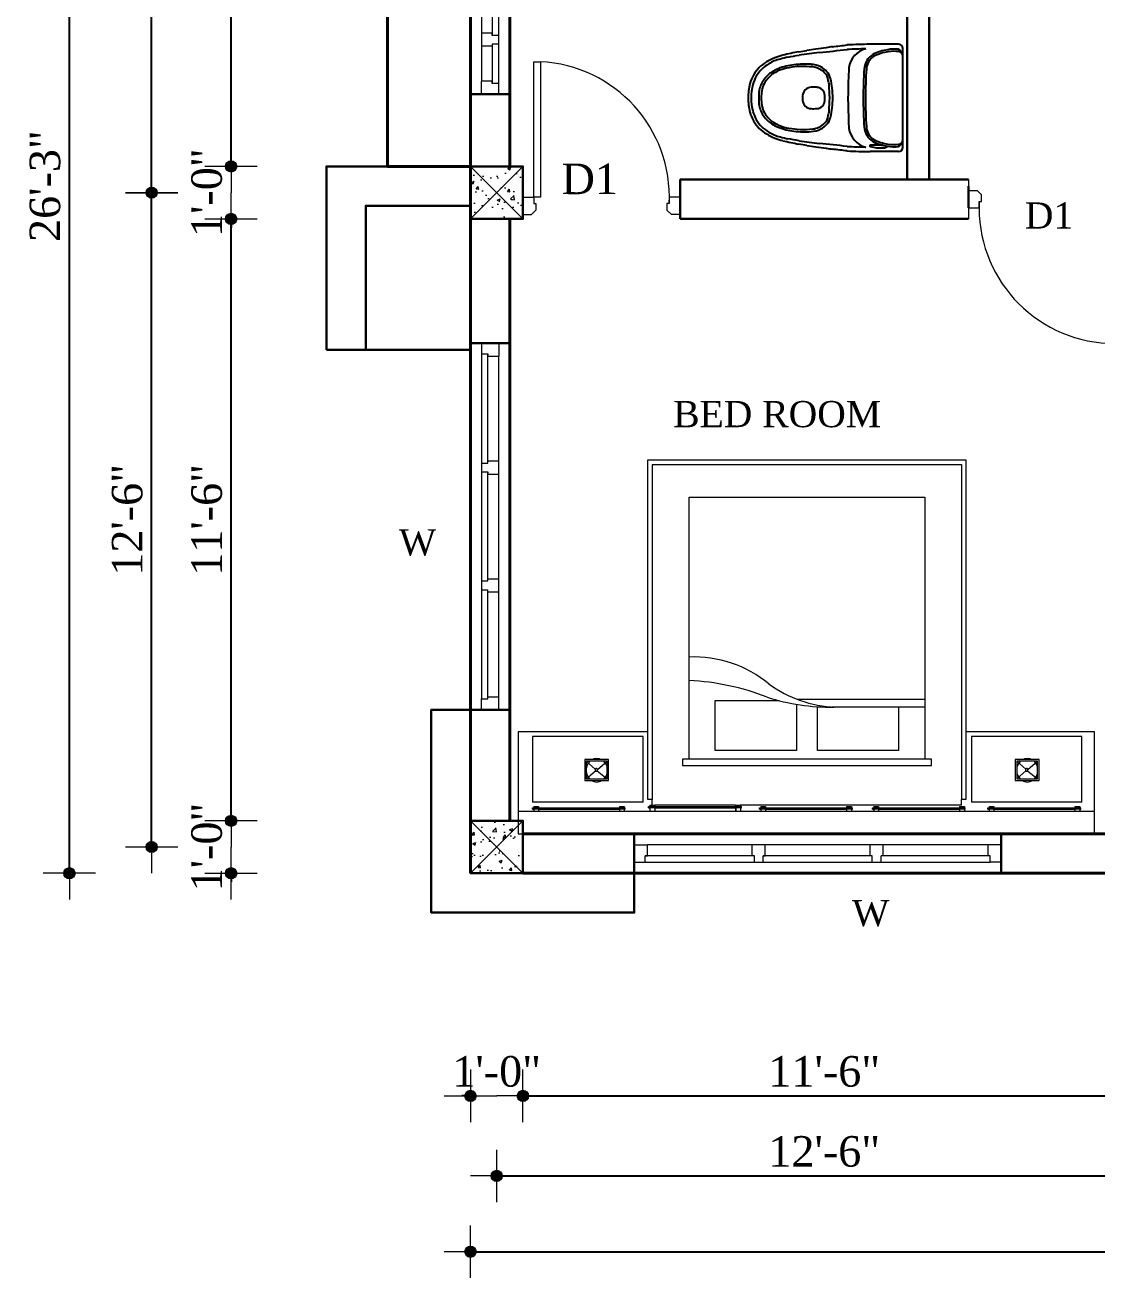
# Model space of a CAD drawing. Header units: inches. Extents: x 897 to 49934, y -34925 to -18564.
# Drawn here: x 18017.2 to 18262.6, y -23940.5 to -23653.5 of the extents above; entities that cross this region are included whole.
import ezdxf

# ---------------------------------------------------------------- set-up
doc = ezdxf.new("R2010")
doc.units = ezdxf.units.IN
doc.header["$LTSCALE"] = 35
doc.header["$MEASUREMENT"] = 0
doc.header["$PDMODE"] = 34
for name, color, linetype, lineweight in [('SES- Door&Window', 21, 'Continuous', 15), ('SES-DIMENSION', 142, 'Continuous', 13), ('SES-Elevation', 4, 'Continuous', 15), ('SES-Furniture', 45, 'Continuous', 5), ('SES-HACTH', 8, 'Continuous', 13), ('SES-REBARS', 1, 'Continuous', 40), ('SES-TEXT', 3, 'Continuous', 20), ('SES-Wall Plan', 6, 'Continuous', 30)]:
    doc.layers.add(name, color=color, linetype=linetype, lineweight=lineweight)
doc.styles.add('7 INCH', font='times.ttf', dxfattribs={"height": 7})
doc.styles.add('SES-ARAIL', font='times.ttf', dxfattribs={"height": 6})
doc.dimstyles.new('7 INCH', dxfattribs={"dimscale": 0, "dimtxt": 7, "dimasz": 1, "dimexe": 2, "dimexo": 9, "dimgap": 2, "dimtad": 1, "dimdec": 0, "dimzin": 3, "dimdsep": 46, "dimlunit": 4, "dimtxsty": '7 INCH', "dimblk": 'DIM', "dimcen": 3, "dimdle": 3, "dimse1": 1, "dimse2": 1, "dimclrd": 256, "dimclre": 256, "dimclrt": 7, "dimadec": 1, "dimazin": 2, "dimtfac": 1, "dimtdec": 0, "dimtix": 1, "dimtofl": 0, "dimtmove": 2, "dimatfit": 3, "dimldrblk": 'ARW', "dimfxl": 2, "dimfrac": 2, "dimtolj": 2, "dimtzin": 0, "dimarcsym": 0})

# ---------------------------------------------------------------- blocks, each defined once
blk = doc.blocks.new('c11')
at = {"layer": 'SES-HACTH', "linetype": 'ByBlock'}
h = blk.add_hatch(dxfattribs=at)
h.set_pattern_fill('AR-CONC', color=256)
h.set_pattern_definition([(50, (-20422.33, 19414.4167), (7.1726018, -0.6275213), [0.75, -8.25]), (355, (-20422.33, 19414.417), (-1.3875133, 7.5219213), [0.6, -6.6]), (100.451444, (-20421.732, 19414.3644), (5.7850885, 6.8943999), [0.637402, -7.0114211]), (46.1842, (-20422.33, 19416.417), (10.6724133, -1.6551928), [1.125, -12.375]), (96.635635, (-20421.441, 19416.279), (9.3466195, 9.741186), [0.9561034, -10.5171376]), (351.184164, (-20422.33, 19416.417), (9.3466195, 9.741186), [0.9, -9.9]), (21, (-20421.33, 19415.9167), (5.9690705, -4.0261889), [0.75, -8.25]), (326, (-20421.33, 19415.917), (2.4331533, 7.2515005), [0.6, -6.6]), (71.451445, (-20420.8325, 19415.581), (8.4022238, 3.2253115), [0.6374019, -7.0114211]), (37.5, (-20422.33, 19414.4167), (0.12159855, 3.32893854), [0, -6.52, 0, -6.7, 0, -6.625]), (7.5, (-20422.33, 19414.4167), (2.63069537, 3.9441171), [0, -3.82, 0, -6.37, 0, -2.525]), (327.5, (-20424.56, 19414.4167), (5.33822436, -0.22554872), [0, -2.5, 0, -7.8, 0, -10.35]), (317.5, (-20425.56, 19414.4167), (5.8318617, 1.0010498), [0, -3.25, 0, -5.18, 0, -7.35])])
h.paths.add_polyline_path([(-6, 6), (-6, -6), (6, -6), (6, 6)])
for p, q in [((-6, 6), (6, -6)), ((6, 6), (-6, -6))]:
    blk.add_line(p, q, dxfattribs=at)
at = {"layer": 'SES-Wall Plan', "linetype": 'ByBlock'}
blk.add_lwpolyline([(-6, 6), (6, 6), (6, -6), (-6, -6)], close=True, dxfattribs=at)
blk = doc.blocks.new('DIM')
at = {"layer": 'SES-DIMENSION'}
h = blk.add_hatch(color=256, dxfattribs=at)
h.paths.add_polyline_path([(0, 1.28), (0, 0), (1.28, 0, 0.414214)])
h.paths.add_polyline_path([(1.28, 0), (0, 0), (0, -1.28, 0.414214)])
h.paths.add_polyline_path([(0, 0), (-1.28, 0, 0.414214), (0, -1.28)])
h.paths.add_polyline_path([(0, 1.28, 0.414214), (-1.28, 0), (0, 0)])
for p, q in [((0, 6), (0, -6)), ((-6, 0), (6, 0))]:
    blk.add_line(p, q, dxfattribs=at)
blk.add_circle((0, 0), 1.28, dxfattribs=at)
blk = doc.blocks.new('*D716')
at = {"layer": 'Defpoints', "color": 0, "linetype": 'ByBlock', "transparency": 16777216}
for p in [(18119.19, -23847.83), (18131.19, -23847.83), (18131.19, -23898.83)]:
    blk.add_point(p, dxfattribs=at)
at = {"layer": 'SES-DIMENSION', "linetype": 'ByBlock', "lineweight": -2, "transparency": 16777216}
for p, q in [((18118.19, -23898.83), (18117.19, -23898.83)), ((18132.19, -23898.83), (18133.19, -23898.83))]:
    blk.add_line(p, q, dxfattribs=at)
blk.add_blockref('DIM', (18119.19, -23898.83), dxfattribs=at)
at = {"layer": 'SES-DIMENSION', "linetype": 'ByBlock', "lineweight": -2, "transparency": 16777216, "rotation": 180}
blk.add_blockref('DIM', (18131.19, -23898.83), dxfattribs=at)
at = {"layer": 'SES-DIMENSION', "color": 7, "linetype": 'ByBlock', "transparency": 16777216, "insert": (18125.19, -23893.27), "char_height": 7, "attachment_point": 5, "style": '7 INCH'}
blk.add_mtext('\\A2;1\'-0"', dxfattribs=at)
blk = doc.blocks.new('ARW')
at = {"layer": 'SES-DIMENSION'}
blk.add_lwpolyline([(10, 0, 0, 6, 0), (0, 0, 0, 0, 0), (10, 0, 0, 0, 0)], format="xyseb", dxfattribs=at)
blk = doc.blocks.new('*D717')
at = {"layer": 'Defpoints', "color": 0, "linetype": 'ByBlock', "transparency": 16777216}
for p in [(18131.19, -23847.83), (18269.19, -23847.83), (18269.19, -23898.83)]:
    blk.add_point(p, dxfattribs=at)
at = {"layer": 'SES-DIMENSION', "linetype": 'ByBlock', "lineweight": -2, "transparency": 16777216}
blk.add_line((18132.19, -23898.83), (18268.19, -23898.83), dxfattribs=at)
at = {"layer": 'SES-DIMENSION', "linetype": 'ByBlock', "lineweight": -2, "transparency": 16777216, "rotation": 180}
blk.add_blockref('DIM', (18131.19, -23898.83), dxfattribs=at)
at = {"layer": 'SES-DIMENSION', "linetype": 'ByBlock', "lineweight": -2, "transparency": 16777216}
blk.add_blockref('DIM', (18269.19, -23898.83), dxfattribs=at)
at = {"layer": 'SES-DIMENSION', "color": 7, "linetype": 'ByBlock', "transparency": 16777216, "insert": (18200.19, -23893.27), "char_height": 7, "attachment_point": 5, "style": '7 INCH'}
blk.add_mtext('\\A2;11\'-6"', dxfattribs=at)
blk = doc.blocks.new('*D723')
at = {"layer": 'Defpoints', "color": 0, "linetype": 'ByBlock', "transparency": 16777216}
for p in [(18125.19, -23847.83), (18275.19, -23847.83), (18275.19, -23917.16)]:
    blk.add_point(p, dxfattribs=at)
at = {"layer": 'SES-DIMENSION', "linetype": 'ByBlock', "lineweight": -2, "transparency": 16777216}
blk.add_line((18126.19, -23917.16), (18274.19, -23917.16), dxfattribs=at)
at = {"layer": 'SES-DIMENSION', "linetype": 'ByBlock', "lineweight": -2, "transparency": 16777216, "rotation": 180}
blk.add_blockref('DIM', (18125.19, -23917.16), dxfattribs=at)
at = {"layer": 'SES-DIMENSION', "linetype": 'ByBlock', "lineweight": -2, "transparency": 16777216}
blk.add_blockref('DIM', (18275.19, -23917.16), dxfattribs=at)
at = {"layer": 'SES-DIMENSION', "color": 7, "linetype": 'ByBlock', "transparency": 16777216, "insert": (18200.19, -23911.6), "char_height": 7, "attachment_point": 5, "style": '7 INCH'}
blk.add_mtext('\\A2;12\'-6"', dxfattribs=at)
blk = doc.blocks.new('*D726')
at = {"layer": 'Defpoints', "color": 0, "linetype": 'ByBlock', "transparency": 16777216}
for p in [(18119.19, -23847.83), (18569.19, -23847.83), (18569.19, -23934.54)]:
    blk.add_point(p, dxfattribs=at)
at = {"layer": 'SES-DIMENSION', "linetype": 'ByBlock', "lineweight": -2, "transparency": 16777216}
blk.add_line((18120.19, -23934.54), (18568.19, -23934.54), dxfattribs=at)
at = {"layer": 'SES-DIMENSION', "linetype": 'ByBlock', "lineweight": -2, "transparency": 16777216, "rotation": 180}
blk.add_blockref('DIM', (18119.19, -23934.54), dxfattribs=at)
at = {"layer": 'SES-DIMENSION', "linetype": 'ByBlock', "lineweight": -2, "transparency": 16777216}
blk.add_blockref('DIM', (18569.19, -23934.54), dxfattribs=at)
at = {"layer": 'SES-DIMENSION', "color": 7, "linetype": 'ByBlock', "transparency": 16777216, "insert": (18344.19, -23928.97), "char_height": 7, "attachment_point": 5, "style": '7 INCH'}
blk.add_mtext('\\A2;37\'-6"', dxfattribs=at)
blk = doc.blocks.new('*D727')
at = {"layer": 'Defpoints', "color": 0, "linetype": 'ByBlock', "transparency": 16777216}
for p in [(18064.37, -23835.83), (18119.19, -23835.83), (18119.19, -23847.83)]:
    blk.add_point(p, dxfattribs=at)
at = {"layer": 'SES-DIMENSION', "linetype": 'ByBlock', "lineweight": -2, "transparency": 16777216}
for p, q in [((18064.37, -23834.83), (18064.37, -23833.83)), ((18064.37, -23848.83), (18064.37, -23849.83))]:
    blk.add_line(p, q, dxfattribs=at)
for p, rotation in [((18064.37, -23835.83), 270), ((18064.37, -23847.83), 90)]:
    blk.add_blockref('DIM', p, dxfattribs=dict(at, rotation=rotation))
at = {"layer": 'SES-DIMENSION', "color": 7, "linetype": 'ByBlock', "transparency": 16777216, "insert": (18058.81, -23841.83), "char_height": 7, "attachment_point": 5, "rotation": 90, "style": '7 INCH'}
blk.add_mtext('\\A2;1\'-0"', dxfattribs=at)
blk = doc.blocks.new('*D728')
at = {"layer": 'Defpoints', "color": 0, "linetype": 'ByBlock', "transparency": 16777216}
for p in [(18064.37, -23697.94), (18119.19, -23697.94), (18119.19, -23835.83)]:
    blk.add_point(p, dxfattribs=at)
at = {"layer": 'SES-DIMENSION', "linetype": 'ByBlock', "lineweight": -2, "transparency": 16777216}
blk.add_line((18064.37, -23834.83), (18064.37, -23698.94), dxfattribs=at)
for p, rotation in [((18064.37, -23697.94), 90), ((18064.37, -23835.83), 270)]:
    blk.add_blockref('DIM', p, dxfattribs=dict(at, rotation=rotation))
at = {"layer": 'SES-DIMENSION', "color": 7, "linetype": 'ByBlock', "transparency": 16777216, "insert": (18058.81, -23766.89), "char_height": 7, "attachment_point": 5, "rotation": 90, "style": '7 INCH'}
blk.add_mtext('\\A2;11\'-6"', dxfattribs=at)
blk = doc.blocks.new('*D729')
at = {"layer": 'Defpoints', "color": 0, "linetype": 'ByBlock', "transparency": 16777216}
for p in [(18064.37, -23685.94), (18119.19, -23685.94), (18119.19, -23697.94)]:
    blk.add_point(p, dxfattribs=at)
at = {"layer": 'SES-DIMENSION', "linetype": 'ByBlock', "lineweight": -2, "transparency": 16777216}
for p, q in [((18064.37, -23684.94), (18064.37, -23683.94)), ((18064.37, -23698.94), (18064.37, -23699.94))]:
    blk.add_line(p, q, dxfattribs=at)
for p, rotation in [((18064.37, -23685.94), 270), ((18064.37, -23697.94), 90)]:
    blk.add_blockref('DIM', p, dxfattribs=dict(at, rotation=rotation))
at = {"layer": 'SES-DIMENSION', "color": 7, "linetype": 'ByBlock', "transparency": 16777216, "insert": (18058.81, -23691.94), "char_height": 7, "attachment_point": 5, "rotation": 90, "style": '7 INCH'}
blk.add_mtext('\\A2;1\'-0"', dxfattribs=at)
blk = doc.blocks.new('*D730')
at = {"layer": 'Defpoints', "color": 0, "linetype": 'ByBlock', "transparency": 16777216}
for p in [(18064.37, -23545.05), (18119.19, -23545.05), (18119.19, -23685.94)]:
    blk.add_point(p, dxfattribs=at)
at = {"layer": 'SES-DIMENSION', "linetype": 'ByBlock', "lineweight": -2, "transparency": 16777216}
blk.add_line((18064.37, -23684.94), (18064.37, -23546.05), dxfattribs=at)
for p, rotation in [((18064.37, -23545.05), 90), ((18064.37, -23685.94), 270)]:
    blk.add_blockref('DIM', p, dxfattribs=dict(at, rotation=rotation))
at = {"layer": 'SES-DIMENSION', "color": 7, "linetype": 'ByBlock', "transparency": 16777216, "insert": (18058.8, -23615.49), "char_height": 7, "attachment_point": 5, "rotation": 90, "style": '7 INCH'}
blk.add_mtext('\\A2;11\'-9"', dxfattribs=at)
blk = doc.blocks.new('*D732')
at = {"layer": 'Defpoints', "color": 0, "linetype": 'ByBlock', "transparency": 16777216}
for p in [(18046.17, -23691.94), (18119.19, -23691.94), (18119.19, -23841.83)]:
    blk.add_point(p, dxfattribs=at)
at = {"layer": 'SES-DIMENSION', "linetype": 'ByBlock', "lineweight": -2, "transparency": 16777216}
blk.add_line((18046.17, -23840.83), (18046.17, -23692.94), dxfattribs=at)
for p, rotation in [((18046.17, -23691.94), 90), ((18046.17, -23841.83), 270)]:
    blk.add_blockref('DIM', p, dxfattribs=dict(at, rotation=rotation))
at = {"layer": 'SES-DIMENSION', "color": 7, "linetype": 'ByBlock', "transparency": 16777216, "insert": (18040.61, -23766.89), "char_height": 7, "attachment_point": 5, "rotation": 90, "style": '7 INCH'}
blk.add_mtext('\\A2;12\'-6"', dxfattribs=at)
blk = doc.blocks.new('*D733')
at = {"layer": 'Defpoints', "color": 0, "linetype": 'ByBlock', "transparency": 16777216}
for p in [(18046.17, -23539.05), (18119.19, -23539.05), (18119.19, -23691.94)]:
    blk.add_point(p, dxfattribs=at)
at = {"layer": 'SES-DIMENSION', "linetype": 'ByBlock', "lineweight": -2, "transparency": 16777216}
blk.add_line((18046.17, -23690.94), (18046.17, -23540.05), dxfattribs=at)
for p, rotation in [((18046.17, -23539.05), 90), ((18046.17, -23691.94), 270)]:
    blk.add_blockref('DIM', p, dxfattribs=dict(at, rotation=rotation))
at = {"layer": 'SES-DIMENSION', "color": 7, "linetype": 'ByBlock', "transparency": 16777216, "insert": (18040.6, -23615.49), "char_height": 7, "attachment_point": 5, "rotation": 90, "style": '7 INCH'}
blk.add_mtext('\\A2;12\'-9"', dxfattribs=at)
blk = doc.blocks.new('*D734')
at = {"layer": 'Defpoints', "color": 0, "linetype": 'ByBlock', "transparency": 16777216}
for p in [(18027.35, -23533.05), (18119.19, -23533.05), (18119.19, -23847.83)]:
    blk.add_point(p, dxfattribs=at)
at = {"layer": 'SES-DIMENSION', "linetype": 'ByBlock', "lineweight": -2, "transparency": 16777216}
blk.add_line((18027.35, -23846.83), (18027.35, -23534.05), dxfattribs=at)
for p, rotation in [((18027.35, -23533.05), 90), ((18027.35, -23847.83), 270)]:
    blk.add_blockref('DIM', p, dxfattribs=dict(at, rotation=rotation))
at = {"layer": 'SES-DIMENSION', "color": 7, "linetype": 'ByBlock', "transparency": 16777216, "insert": (18021.78, -23690.44), "char_height": 7, "attachment_point": 5, "rotation": 90, "style": '7 INCH'}
blk.add_mtext('\\A2;26\'-3"', dxfattribs=at)
blk = doc.blocks.new('CAMA QUEEN-SET-01')
for p, q in [((-2.1996, 0), (-2.1996, -0.17)), ((2.1996, 0), (-2.1996, 0)), ((2.1996, -0.17), (2.1996, 0)), ((-2.1996, -0.17), (-2.1996, -0.78)), ((-2.1996, -0.17), (-2.0866, -0.17)), ((-2.0942, -0.19), (-2.0942, -0.2)), ((-2.0866, -0.19), (-2.0942, -0.19)), ((-2.0866, -0.17), (-2.0503, -0.17)), ((-2.0866, -0.19), (-2.0866, -0.17)), ((-2.0866, -0.19), (-2.0503, -0.19)), ((-2.0503, -0.17), (-2.0495, -0.17)), ((-2.0503, -0.19), (-2.0503, -0.17)), ((-2.0503, -0.19), (-2.0495, -0.19)), ((-2.0495, -0.17), (-1.4322, -0.17)), ((-2.0495, -0.19), (-2.0495, -0.17)), ((-1.4322, -0.19), (-2.0495, -0.19)), ((-1.4322, -0.17), (-1.3959, -0.17)), ((-1.4322, -0.19), (-1.4322, -0.17)), ((-1.4322, -0.19), (-1.3959, -0.19)), ((-1.3959, -0.17), (-1.2061, -0.17)), ((-1.3959, -0.19), (-1.3959, -0.17)), ((-1.3859, -0.19), (-1.3959, -0.19)), ((-1.3859, -0.19), (-1.3859, -0.2)), ((-1.2136, -0.19), (-1.2136, -0.2)), ((-1.2061, -0.19), (-1.2136, -0.19)), ((-1.2061, -0.17), (-1.1697, -0.17)), ((-1.2061, -0.19), (-1.2061, -0.17)), ((-1.2061, -0.19), (-1.1697, -0.19)), ((-1.1697, -0.17), (-1.1689, -0.17)), ((-1.1697, -0.19), (-1.1697, -0.17)), ((-1.1697, -0.19), (-1.1689, -0.19)), ((-1.1689, -0.17), (-0.5516, -0.17)), ((-1.1689, -0.19), (-1.1689, -0.17)), ((-0.5516, -0.19), (-1.1689, -0.19)), ((-0.5516, -0.17), (-0.5153, -0.17)), ((-0.5516, -0.19), (-0.5516, -0.17)), ((-0.5516, -0.19), (-0.5153, -0.19)), ((-0.5153, -0.17), (-0.3437, -0.17)), ((-0.5153, -0.19), (-0.5153, -0.17)), ((-0.5053, -0.19), (-0.5153, -0.19)), ((-0.5053, -0.19), (-0.5053, -0.2)), ((-0.3512, -0.19), (-0.3512, -0.2)), ((-0.3437, -0.19), (-0.3512, -0.19)), ((-0.3437, -0.17), (-0.3073, -0.17)), ((-0.3437, -0.19), (-0.3437, -0.17)), ((-0.3437, -0.19), (-0.3073, -0.19)), ((-0.3073, -0.17), (-0.3065, -0.17)), ((-0.3073, -0.19), (-0.3073, -0.17)), ((-0.3073, -0.19), (-0.3065, -0.19)), ((-0.3065, -0.17), (0.3108, -0.17)), ((-0.3065, -0.19), (-0.3065, -0.17)), ((0.3108, -0.19), (-0.3065, -0.19)), ((0.3108, -0.17), (0.3471, -0.17)), ((0.3108, -0.19), (0.3108, -0.17)), ((0.3108, -0.19), (0.3471, -0.19)), ((0.3471, -0.17), (0.5029, -0.17)), ((0.3471, -0.19), (0.3471, -0.17)), ((0.3571, -0.19), (0.3471, -0.19)), ((0.3571, -0.19), (0.3571, -0.2)), ((0.5029, -0.17), (0.5392, -0.17)), ((0.5029, -0.2), (0.5029, -0.17)), ((0.5392, -0.17), (0.54, -0.17)), ((0.5392, -0.2), (0.5392, -0.17)), ((0.54, -0.17), (1.1573, -0.17)), ((0.54, -0.2), (0.54, -0.17)), ((1.1573, -0.17), (1.1936, -0.17)), ((1.1573, -0.2), (1.1573, -0.17)), ((1.1936, -0.17), (1.3902, -0.17)), ((1.1936, -0.2), (1.1936, -0.17)), ((1.3827, -0.19), (1.3827, -0.2)), ((1.3902, -0.19), (1.3827, -0.19)), ((1.3902, -0.17), (1.4266, -0.17)), ((1.3902, -0.19), (1.3902, -0.17)), ((1.3902, -0.19), (1.4266, -0.19)), ((1.4266, -0.17), (1.4273, -0.17)), ((1.4266, -0.19), (1.4266, -0.17)), ((1.4266, -0.19), (1.4273, -0.19)), ((1.4273, -0.17), (2.0446, -0.17)), ((1.4273, -0.19), (1.4273, -0.17)), ((2.0446, -0.19), (1.4273, -0.19)), ((2.0446, -0.17), (2.081, -0.17)), ((2.0446, -0.19), (2.0446, -0.17)), ((2.0446, -0.19), (2.081, -0.19)), ((2.081, -0.17), (2.1996, -0.17)), ((2.081, -0.19), (2.081, -0.17)), ((2.091, -0.19), (2.081, -0.19)), ((2.091, -0.19), (2.091, -0.2)), ((2.1996, -0.78), (2.1996, -0.17)), ((-2.1038, -0.2435), (-2.1038, -0.7429)), ((-2.1038, -0.2435), (-1.2602, -0.2435)), ((-2.0866, -0.2), (-2.0942, -0.2)), ((-2.0866, -0.2), (-2.0503, -0.2)), ((-2.0866, -0.21), (-2.0866, -0.2)), ((-2.0503, -0.21), (-2.0866, -0.21)), ((-2.0503, -0.2), (-2.0495, -0.2)), ((-2.0503, -0.21), (-2.0503, -0.2)), ((-2.0495, -0.21), (-2.0503, -0.21)), ((-2.0495, -0.21), (-2.0495, -0.2)), ((-1.4322, -0.2), (-2.0495, -0.2)), ((-1.4322, -0.2), (-1.3959, -0.2)), ((-1.4322, -0.21), (-1.4322, -0.2)), ((-1.3959, -0.21), (-1.4322, -0.21)), ((-1.3959, -0.21), (-1.3959, -0.2)), ((-1.3859, -0.2), (-1.3959, -0.2)), ((-1.2602, -0.7429), (-1.2602, -0.2435)), ((-1.2184, -0.78), (-1.2184, -0.2628)), ((-1.2184, -0.2628), (-1.1847, -0.2628)), ((-1.2061, -0.2), (-1.2136, -0.2)), ((-1.2061, -0.2), (-1.1697, -0.2)), ((-1.2061, -0.21), (-1.2061, -0.2)), ((-1.1697, -0.21), (-1.2061, -0.21)), ((-1.1847, -0.22), (0.5029, -0.22)), ((-1.1847, -0.22), (-1.1847, -0.2628)), ((-1.1847, -2.82), (-1.1847, -0.2628)), ((-1.1697, -0.2), (-1.1689, -0.2)), ((-1.1697, -0.21), (-1.1697, -0.2)), ((-1.1689, -0.21), (-1.1697, -0.21)), ((-0.5516, -0.2), (-1.1689, -0.2)), ((-1.1689, -0.21), (-1.1689, -0.2)), ((-0.5516, -0.2), (-0.5153, -0.2)), ((-0.5516, -0.21), (-0.5516, -0.2)), ((-0.5153, -0.21), (-0.5516, -0.21)), ((-0.5053, -0.2), (-0.5153, -0.2)), ((-0.5153, -0.21), (-0.5153, -0.2)), ((-0.3437, -0.2), (-0.3512, -0.2)), ((-0.3437, -0.2), (-0.3073, -0.2)), ((-0.3437, -0.21), (-0.3437, -0.2)), ((-0.3073, -0.21), (-0.3437, -0.21)), ((-0.3073, -0.2), (-0.3065, -0.2)), ((-0.3073, -0.21), (-0.3073, -0.2)), ((-0.3065, -0.21), (-0.3073, -0.21)), ((0.3108, -0.2), (-0.3065, -0.2)), ((-0.3065, -0.21), (-0.3065, -0.2)), ((0.3108, -0.2), (0.3471, -0.2)), ((0.3108, -0.21), (0.3108, -0.2)), ((0.3471, -0.21), (0.3108, -0.21)), ((0.3571, -0.2), (0.3471, -0.2)), ((0.3471, -0.21), (0.3471, -0.2)), ((0.4953, -0.2), (0.4953, -0.21)), ((0.5029, -0.2), (0.4953, -0.2)), ((0.5029, -0.21), (0.4953, -0.21)), ((0.5029, -0.2), (0.5392, -0.2)), ((0.5029, -0.21), (0.5392, -0.21)), ((0.5029, -0.22), (0.5029, -0.21)), ((0.5392, -0.22), (0.5029, -0.22)), ((0.5392, -0.2), (0.54, -0.2)), ((0.5392, -0.21), (0.54, -0.21)), ((0.5392, -0.22), (0.5392, -0.21)), ((0.54, -0.22), (0.5392, -0.22)), ((1.1573, -0.2), (0.54, -0.2)), ((1.1573, -0.21), (0.54, -0.21)), ((0.54, -0.22), (0.54, -0.21)), ((0.54, -0.22), (1.1573, -0.22)), ((1.1573, -0.2), (1.1936, -0.2)), ((1.1573, -0.21), (1.1936, -0.21)), ((1.1573, -0.22), (1.1573, -0.21)), ((1.1756, -0.22), (1.1573, -0.22)), ((1.1936, -0.22), (1.1756, -0.22)), ((1.1756, -0.22), (1.1756, -0.2628)), ((1.1756, -2.82), (1.1756, -0.2628)), ((1.1756, -0.2628), (1.2093, -0.2628)), ((1.2037, -0.2), (1.1936, -0.2)), ((1.2037, -0.21), (1.1936, -0.21)), ((1.1936, -0.22), (1.1936, -0.21)), ((1.2037, -0.2), (1.2037, -0.21)), ((1.2093, -0.2628), (1.2093, -0.78)), ((1.246, -0.2435), (1.246, -0.7429)), ((1.246, -0.2435), (2.0896, -0.2435)), ((1.3902, -0.2), (1.3827, -0.2)), ((1.3902, -0.2), (1.4266, -0.2)), ((1.3902, -0.21), (1.3902, -0.2)), ((1.4266, -0.21), (1.3902, -0.21)), ((1.4266, -0.2), (1.4273, -0.2)), ((1.4266, -0.21), (1.4266, -0.2)), ((1.4273, -0.21), (1.4266, -0.21)), ((2.0446, -0.2), (1.4273, -0.2)), ((1.4273, -0.21), (1.4273, -0.2)), ((2.0446, -0.2), (2.081, -0.2)), ((2.0446, -0.21), (2.0446, -0.2)), ((2.081, -0.21), (2.0446, -0.21)), ((2.091, -0.2), (2.081, -0.2)), ((2.081, -0.21), (2.081, -0.2)), ((2.0896, -0.7429), (2.0896, -0.2435)), ((-1.7273, -0.4084), (-1.776, -0.4084)), ((-1.776, -0.4084), (-1.776, -0.5684)), ((-1.6893, -0.4817), (-1.7648, -0.4207)), ((-1.7419, -0.4207), (-1.7648, -0.4207)), ((-1.7648, -0.4207), (-1.7648, -0.4615)), ((-1.7572, -0.4414), (-1.7648, -0.4615)), ((-1.7648, -0.4615), (-1.7648, -0.5112)), ((-1.7442, -0.4227), (-1.7572, -0.4414)), ((-1.7419, -0.4207), (-1.7442, -0.4227)), ((-1.6311, -0.4207), (-1.7419, -0.4207)), ((-1.7076, -0.3994), (-1.7273, -0.4084)), ((-1.6457, -0.4084), (-1.7273, -0.4084)), ((-1.6865, -0.3964), (-1.7076, -0.3994)), ((-1.6653, -0.3994), (-1.6865, -0.3964)), ((-1.6056, -0.4207), (-1.6764, -0.4817)), ((-1.6457, -0.4084), (-1.6653, -0.3994)), ((-1.5944, -0.4084), (-1.6457, -0.4084)), ((-1.6056, -0.4207), (-1.6311, -0.4207)), ((-1.6287, -0.4227), (-1.6311, -0.4207)), ((-1.6157, -0.4414), (-1.6287, -0.4227)), ((-1.6076, -0.4631), (-1.6157, -0.4414)), ((-1.6056, -0.4795), (-1.6076, -0.4631)), ((-1.6056, -0.4795), (-1.6056, -0.4207)), ((-1.5944, -0.5684), (-1.5944, -0.4084)), ((1.5589, -0.4084), (1.5102, -0.4084)), ((1.5102, -0.4084), (1.5102, -0.5684)), ((1.597, -0.4817), (1.5214, -0.4207)), ((1.5444, -0.4207), (1.5214, -0.4207)), ((1.5214, -0.4207), (1.5214, -0.4615)), ((1.529, -0.4414), (1.5214, -0.4615)), ((1.5214, -0.4615), (1.5214, -0.5112)), ((1.542, -0.4227), (1.529, -0.4414)), ((1.5444, -0.4207), (1.542, -0.4227)), ((1.6551, -0.4207), (1.5444, -0.4207)), ((1.5786, -0.3994), (1.5589, -0.4084)), ((1.6406, -0.4084), (1.5589, -0.4084)), ((1.5997, -0.3964), (1.5786, -0.3994)), ((1.6209, -0.3994), (1.5997, -0.3964)), ((1.6806, -0.4207), (1.6098, -0.4817)), ((1.6406, -0.4084), (1.6209, -0.3994)), ((1.6918, -0.4084), (1.6406, -0.4084)), ((1.6806, -0.4207), (1.6551, -0.4207)), ((1.6575, -0.4227), (1.6551, -0.4207)), ((1.6705, -0.4414), (1.6575, -0.4227)), ((1.6787, -0.4631), (1.6705, -0.4414)), ((1.6806, -0.4795), (1.6787, -0.4631)), ((1.6806, -0.4795), (1.6806, -0.4207)), ((1.6918, -0.5684), (1.6918, -0.4084)), ((-1.776, -0.5684), (-1.7184, -0.5684)), ((-1.6916, -0.4913), (-1.7648, -0.5561)), ((-1.7648, -0.5112), (-1.7648, -0.5561)), ((-1.7648, -0.5112), (-1.7572, -0.5314)), ((-1.7648, -0.5561), (-1.737, -0.5561)), ((-1.7572, -0.5314), (-1.7442, -0.55)), ((-1.7442, -0.55), (-1.737, -0.5561)), ((-1.737, -0.5561), (-1.6359, -0.5561)), ((-1.7184, -0.5684), (-1.6546, -0.5684)), ((-1.7184, -0.5684), (-1.7076, -0.5733)), ((-1.7076, -0.5733), (-1.6865, -0.5764)), ((-1.6916, -0.4862), (-1.6919, -0.4888)), ((-1.6919, -0.4888), (-1.6916, -0.4913)), ((-1.6907, -0.4838), (-1.6916, -0.4862)), ((-1.6916, -0.4913), (-1.6907, -0.4938)), ((-1.6893, -0.4817), (-1.6907, -0.4838)), ((-1.6907, -0.4938), (-1.6893, -0.4958)), ((-1.6874, -0.4801), (-1.6893, -0.4817)), ((-1.6893, -0.4958), (-1.6874, -0.4974)), ((-1.6852, -0.4791), (-1.6874, -0.4801)), ((-1.6874, -0.4974), (-1.6852, -0.4984)), ((-1.6865, -0.5764), (-1.6653, -0.5733)), ((-1.6828, -0.4788), (-1.6852, -0.4791)), ((-1.6852, -0.4984), (-1.6828, -0.4988)), ((-1.6805, -0.4791), (-1.6828, -0.4788)), ((-1.6828, -0.4988), (-1.6805, -0.4984)), ((-1.6783, -0.4801), (-1.6805, -0.4791)), ((-1.6805, -0.4984), (-1.6783, -0.4974)), ((-1.6764, -0.4817), (-1.6783, -0.4801)), ((-1.6783, -0.4974), (-1.6764, -0.4958)), ((-1.675, -0.4838), (-1.6764, -0.4817)), ((-1.6764, -0.4958), (-1.675, -0.4938)), ((-1.6741, -0.4862), (-1.675, -0.4838)), ((-1.675, -0.4938), (-1.6741, -0.4913)), ((-1.6056, -0.5561), (-1.675, -0.4938)), ((-1.6738, -0.4888), (-1.6741, -0.4862)), ((-1.6741, -0.4913), (-1.6738, -0.4888)), ((-1.6653, -0.5733), (-1.6546, -0.5684)), ((-1.6546, -0.5684), (-1.5944, -0.5684)), ((-1.6359, -0.5561), (-1.6287, -0.55)), ((-1.6359, -0.5561), (-1.6056, -0.5561)), ((-1.6287, -0.55), (-1.6157, -0.5314)), ((-1.6157, -0.5314), (-1.6076, -0.5097)), ((-1.6076, -0.5097), (-1.6056, -0.4932)), ((-1.6056, -0.4932), (-1.6056, -0.4795)), ((-1.6056, -0.5561), (-1.6056, -0.4932)), ((0.9455, -0.5217), (-0.9545, -0.5217)), ((-0.9545, -0.5217), (-0.9545, -0.5717)), ((-0.9545, -0.5717), (0.9455, -0.5717)), ((-0.9045, -2.5717), (-0.9045, -0.5717)), ((-0.9045, -0.5717), (0.5955, -0.5717)), ((-0.9045, -0.5717), (0.8955, -0.5717)), ((0.8955, -0.5717), (0.8955, -2.5717)), ((0.9455, -0.5717), (0.9455, -0.5217)), ((1.5102, -0.5684), (1.5679, -0.5684)), ((1.5946, -0.4913), (1.5214, -0.5561)), ((1.5214, -0.5112), (1.5214, -0.5561)), ((1.5214, -0.5112), (1.529, -0.5314)), ((1.5214, -0.5561), (1.5492, -0.5561)), ((1.529, -0.5314), (1.542, -0.55)), ((1.542, -0.55), (1.5492, -0.5561)), ((1.5492, -0.5561), (1.6503, -0.5561)), ((1.5679, -0.5684), (1.6316, -0.5684)), ((1.5679, -0.5684), (1.5786, -0.5733)), ((1.5786, -0.5733), (1.5997, -0.5764)), ((1.5946, -0.4862), (1.5943, -0.4888)), ((1.5943, -0.4888), (1.5946, -0.4913)), ((1.5955, -0.4838), (1.5946, -0.4862)), ((1.5946, -0.4913), (1.5955, -0.4938)), ((1.597, -0.4817), (1.5955, -0.4838)), ((1.5955, -0.4938), (1.597, -0.4958)), ((1.5988, -0.4801), (1.597, -0.4817)), ((1.597, -0.4958), (1.5988, -0.4974)), ((1.601, -0.4791), (1.5988, -0.4801)), ((1.5988, -0.4974), (1.601, -0.4984)), ((1.5997, -0.5764), (1.6209, -0.5733)), ((1.6034, -0.4788), (1.601, -0.4791)), ((1.601, -0.4984), (1.6034, -0.4988)), ((1.6057, -0.4791), (1.6034, -0.4788)), ((1.6034, -0.4988), (1.6057, -0.4984)), ((1.6079, -0.4801), (1.6057, -0.4791)), ((1.6057, -0.4984), (1.6079, -0.4974)), ((1.6098, -0.4817), (1.6079, -0.4801)), ((1.6079, -0.4974), (1.6098, -0.4958)), ((1.6112, -0.4838), (1.6098, -0.4817)), ((1.6098, -0.4958), (1.6112, -0.4938)), ((1.6121, -0.4862), (1.6112, -0.4838)), ((1.6112, -0.4938), (1.6121, -0.4913)), ((1.6806, -0.5561), (1.6112, -0.4938)), ((1.6125, -0.4888), (1.6121, -0.4862)), ((1.6121, -0.4913), (1.6125, -0.4888)), ((1.6209, -0.5733), (1.6316, -0.5684)), ((1.6316, -0.5684), (1.6918, -0.5684)), ((1.6503, -0.5561), (1.6575, -0.55)), ((1.6503, -0.5561), (1.6806, -0.5561)), ((1.6575, -0.55), (1.6705, -0.5314)), ((1.6705, -0.5314), (1.6787, -0.5097)), ((1.6787, -0.5097), (1.6806, -0.4932)), ((1.6806, -0.4932), (1.6806, -0.4795)), ((1.6806, -0.5561), (1.6806, -0.4932)), ((-0.7045, -0.6378), (-0.0845, -0.6378)), ((-0.7045, -0.9678), (-0.7045, -0.6378)), ((-0.0845, -0.6378), (-0.0845, -0.9678)), ((0.0755, -0.6378), (0.6955, -0.6378)), ((0.0755, -0.9897), (0.0755, -0.6378)), ((0.6955, -0.6378), (0.6955, -1.0178)), ((-2.1038, -0.7429), (-1.2602, -0.7429)), ((1.246, -0.7429), (2.0896, -0.7429)), ((-2.1996, -0.78), (-1.2184, -0.78)), ((-1.2184, -2.8572), (-1.2184, -0.78)), ((1.2093, -0.78), (1.2093, -2.8572)), ((1.2093, -0.78), (2.1996, -0.78)), ((-0.9045, -0.9678), (-0.1945, -0.9678)), ((0.0682, -1.0278), (-0.9045, -1.0278)), ((0.6955, -1.0178), (0.2078, -1.0178)), ((0.8955, -2.5717), (-0.9045, -2.5717)), ((1.2093, -2.8572), (-1.2184, -2.8572)), ((1.1756, -2.82), (-1.1847, -2.82))]:
    blk.add_line(p, q)
for centre, radius, start, end in [((-0.2635, -1.9006), 0.9338, 53.95969, 87.46022), ((-0.1888, -2.5616), 1.594, 72.19663, 90.74184), ((0.9808, 0.6962), 1.8691, 248.59306, 267.38399), ((0.8574, -0.4534), 0.8976, 230.45392, 272.43274)]:
    blk.add_arc(centre, radius, start, end)
blk = doc.blocks.new('6H')
at = {"layer": 'SES- Door&Window'}
for p, q in [((-78, -2.5), (-75.5, -2.5)), ((-75.5, -2.5), (3.5, -2.5)), ((-75.5, -2.5), (-75.5, -4)), ((-50.5, -2.5), (-50.5, -4)), ((-48.5, -2.5), (-48.5, -4)), ((-23.5, -2.5), (-23.5, -4)), ((-21.5, -2.5), (-21.5, -4)), ((6, -2.5), (3.5, -2.5)), ((3.5, -2.5), (3.5, -4)), ((-75.5, -4), (-75, -4)), ((-50.5, -4), (-75.5, -4)), ((-75, -4), (-75, -6.5)), ((-51, -4), (-51, -6.5)), ((-48.5, -4), (-48, -4)), ((-23.5, -4), (-48.5, -4)), ((-48, -4), (-48, -6.5)), ((-24, -4), (-24, -6.5)), ((-23.5, -4), (-24, -4)), ((3, -4), (-21.5, -4)), ((-21, -4), (-21, -6.5)), ((3, -4), (3, -6.5)), ((3.5, -4), (3, -4)), ((-78, -6.5), (-75, -6.5)), ((3, -6.5), (-75, -6.5)), ((6, -6.5), (3, -6.5))]:
    blk.add_line(p, q, dxfattribs=at)
at = {"layer": 'SES-Wall Plan'}
for p, q in [((-78, -9), (-78, 0)), ((-78, -9), (-78, 0)), ((6, -9), (6, 0))]:
    blk.add_line(p, q, dxfattribs=at)
blk.add_lwpolyline([(6, 0), (-78, 0), (-78, -9), (6, -9)], close=True, dxfattribs=at)
blk = doc.blocks.new('w11')
at = {"layer": 'SES- Door&Window'}
for p, q in [((20350.03, -19817.65), (20353.03, -19817.65)), ((20383.03, -19817.65), (20353.03, -19817.65)), ((20353.03, -19820.15), (20353.03, -19817.65)), ((20361.03, -19820.15), (20361.03, -19817.65)), ((20364.03, -19820.15), (20364.03, -19817.65)), ((20372.03, -19820.15), (20372.03, -19817.65)), ((20375.03, -19820.15), (20375.03, -19817.65)), ((20386.03, -19817.65), (20383.03, -19817.65)), ((20383.03, -19820.15), (20383.03, -19817.65)), ((20350.03, -19821.65), (20352.53, -19821.65)), ((20352.53, -19821.65), (20352.53, -19820.15)), ((20352.53, -19820.15), (20353.03, -19820.15)), ((20361.53, -19820.15), (20352.53, -19820.15)), ((20352.53, -19821.65), (20383.53, -19821.65)), ((20361.53, -19821.65), (20361.53, -19820.15)), ((20363.53, -19821.65), (20363.53, -19820.15)), ((20363.53, -19820.15), (20364.03, -19820.15)), ((20372.53, -19820.15), (20363.53, -19820.15)), ((20372.53, -19820.15), (20372.03, -19820.15)), ((20372.53, -19821.65), (20372.53, -19820.15)), ((20383.03, -19820.15), (20374.53, -19820.15)), ((20374.53, -19821.65), (20374.53, -19820.15)), ((20383.53, -19820.15), (20383.03, -19820.15)), ((20383.53, -19821.65), (20383.53, -19820.15)), ((20386.03, -19821.65), (20383.53, -19821.65))]:
    blk.add_line(p, q, dxfattribs=at)
at = {"layer": 'SES-Wall Plan'}
for p, q in [((20386.03, -19815.15), (20350.03, -19815.15)), ((20350.03, -19815.15), (20350.03, -19824.15)), ((20350.03, -19815.15), (20350.03, -19824.15)), ((20386.03, -19815.15), (20386.03, -19824.15)), ((20386.03, -19824.15), (20350.03, -19824.15))]:
    blk.add_line(p, q, dxfattribs=at)
blk = doc.blocks.new('3ls')
at = {"layer": 'SES- Door&Window'}
for p, q in [((-36, -2.5), (-34, -2.5)), ((-34, -2.5), (-33, -3.5)), ((-2, -2.5), (-3, -3.5)), ((0, -2.5), (-2, -2.5)), ((-33.5, -6.5), (-33.5, -5)), ((-33.5, -5), (-33, -5)), ((-33, -5), (-33, -3.5)), ((-3, -5), (-3, -3.5)), ((-2.5, -5), (-3, -5)), ((-2.5, -6.5), (-2.5, -5)), ((-36, -6.5), (-33.5, -6.5)), ((0, -6.5), (-2.5, -6.5))]:
    blk.add_line(p, q, dxfattribs=at)
blk.add_lwpolyline([(-2.5, -6.5), (-2.5, -37.5), (-4, -37.5), (-4, -6.5)], close=True, dxfattribs=at)
blk.add_arc((-2.5, -6.5), 31.04, 177.2298, 267.2298, dxfattribs=at)
at = {"layer": 'SES-Wall Plan', "color": 6, "ltscale": 2}
for p, q in [((-36, -6.5), (-36, -1.5)), ((0, -6.5), (0, -1.5))]:
    blk.add_line(p, q, dxfattribs=at)
blk = doc.blocks.new('TB')
at = {"layer": 'SES-REBARS', "color": 6, "linetype": 'ByBlock'}
blk.add_line((18262.55, -19490.86), (18262.55, -19485.86), dxfattribs=at)
at = {"layer": 'SES-Wall Plan', "linetype": 'ByBlock'}
for p, q in [((18154.55, -19485.86), (18262.55, -19485.86)), ((18154.55, -19490.86), (18262.55, -19490.86)), ((18245.55, -19490.86), (18245.55, -19564.31)), ((18250.55, -19490.86), (18250.55, -19564.31))]:
    blk.add_line(p, q, dxfattribs=at)
at = {"layer": 'SES-HACTH', "ltscale": 2, "xscale": -1, "rotation": 180}
blk.add_blockref('3ls', (18298.55, -19492.36), dxfattribs=at)
at = {"layer": 'SES-HACTH', "ltscale": 2, "rotation": 180}
blk.add_blockref('3ls', (18157.55, -19574.81), dxfattribs=at)
at = {"layer": 'SES-TEXT', "char_height": 7, "width": 44.2055, "attachment_point": 9, "style": '7 INCH'}
for insert in [(18284.33, -19485.23), (18179.33, -19567.67)]:
    blk.add_mtext('D1', dxfattribs=dict(at, insert=insert))

msp = doc.modelspace()

# ---------------------------------------------------------------- linework, layer by layer
for p, q in [((18217.19, -23657.94), (18210.69, -23657.94)), ((18218.19, -23681.54), (18218.19, -23658.94)), ((18213.63, -23681.09), (18210.69, -23681.09)), ((18217.19, -23682.54), (18210.69, -23682.54))]:
    msp.add_line(p, q)
for centre, radius, start, end in [((18227.1, -23837.17), 180.48, 100.4511, 101.0365), ((18185.06, -23595.33), 65.02, 278.2257, 279.8978), ((18215.61, -23802.11), 143.25, 96.6243, 98.5025), ((18209.79, -23745.05), 86.73, 97.6305, 98.992), ((18380.46, -24898.75), 1252.98, 98.25069, 98.36048), ((18164.45, -23298.94), 362.53, 275.482, 276.4873), ((18206.5, -23689.78), 31.58, 98.0711, 100.6653), ((18160.29, -23292.73), 368.16, 276.5144, 277.0493), ((18211.39, -23766.95), 107.96, 90.8882, 93.1739), ((18211.39, -23766.95), 109, 90.3681, 93.1091), ((18210.83, -23663.87), 5, 102.8439, 174.0875), ((18216.13, -23669.66), 10.56, 97.6303, 117.1642), ((18216.13, -23669.66), 10.06, 97.5548, 117.0351), ((18216.19, -23666.78), 7.73, 83.2128, 100.9583), ((18216.19, -23666.78), 7.23, 81.2073, 101.0806), ((18216.59, -23660.62), 1.6, 3.9079, 71.2522), ((18217.19, -23658.94), 1, 0, 90), ((18217.14, -23660.67), 1.05, 0.0077, 81.2073), ((18193.04, -23671.68), 11.43, 111.5216, 132.5463), ((18191, -23668.75), 7.23, 119.1413, 135.1607), ((18192.17, -23669.98), 8.89, 103.2258, 121.8939), ((18194.24, -23674.82), 14.78, 103.75, 111.3743), ((18194.26, -23674.52), 11.9, 94.82, 112.6953), ((18196.97, -23685.3), 24.93, 101.7572, 105.8923), ((18216.75, -23767.62), 110.28, 102.6781, 103.6539), ((18176.53, -23569.18), 92.99, 279.5063, 281.0999), ((18195.73, -23680.24), 17.76, 85.3253, 97.9974), ((18196.91, -23667.96), 5.42, 62.7519, 87.1828), ((18213.6, -23663.85), 4.26, 122.5632, 176.3634), ((18213.6, -23663.85), 3.76, 122.9233, 176.3711), ((18192.63, -23669.88), 9.9, 150.4009, 163.0508), ((18195.07, -23670.77), 11.79, 152.2154, 162.2389), ((18191.08, -23668.89), 8.06, 135.679, 151.0695), ((18191.16, -23668.92), 7.47, 135.1422, 150.8443), ((18191.2, -23669.24), 5.78, 121.2788, 146.8803), ((18192.86, -23670.72), 7.45, 131.1281, 150.0619), ((18190.23, -23667.5), 3.3, 118.2701, 133.632), ((18192.89, -23671.57), 8.65, 111.9255, 122.8451), ((18192, -23669.52), 5.95, 109.4747, 123.9979), ((18194.46, -23675.64), 12.54, 100.7823, 110.7657), ((18195.68, -23682.56), 19.56, 93.0039, 100.5079), ((18195.25, -23684.47), 21.45, 83.8052, 91.5943), ((18196.94, -23667.89), 4.79, 46.996, 82.4542), ((18197.61, -23666.93), 4.18, 15.6519, 64.843), ((18198.23, -23666.52), 2.91, 5.8916, 47.2235), ((18312.34, -23670.13), 106.71, 176.3634, 177.9895), ((18312.34, -23670.13), 103.21, 176.3634, 180.0657), ((18312.34, -23670.11), 102.71, 176.3711, 180.0734), ((18195.34, -23670.06), 12.55, 165.8828, 180.8544), ((18195.29, -23670.24), 11.85, 165, 195), ((18193.86, -23669.99), 8.68, 170, 181.78), ((18190.67, -23669.38), 5.43, 142.542, 170.5935), ((18190.56, -23669.24), 5.3, 172.0002, 172.1217), ((18191.47, -23669.45), 5.63, 154.231, 171.1833), ((18197.24, -23669.8), 2, 91.8039, 178.3897), ((18197.79, -23687.07), 19.28, 87.8863, 91.8039), ((18198.43, -23669.71), 1.9, 1.951, 87.8863), ((18197.41, -23667.39), 3.89, 1.418, 17.4974), ((18146.24, -23671.32), 55.21, 1.12, 4.1866), ((18181.15, -23670.36), 20.99, 0.3209, 12.5545), ((18314.34, -23670.25), 108.71, 177.9612, 183.6291), ((18195.34, -23670.43), 12.55, 179.1456, 194.1172), ((18193.86, -23670.5), 8.68, 178.22, 190), ((18193.86, -23669.99), 8.08, 170, 181.78), ((18193.86, -23670.5), 8.08, 178.22, 190), ((18212.95, -23670.24), 17.71, 178.3897, 181.6104), ((18197.24, -23670.69), 2, 181.6103, 268.1961), ((18198.43, -23670.78), 1.9, 272.1137, 358.049), ((18182.63, -23670.24), 17.71, 358.049, 1.951), ((18146.24, -23669.17), 55.21, 355.8134, 358.88), ((18181.15, -23670.13), 20.99, 347.4455, 359.6791), ((18312.34, -23670.36), 103.21, 179.9343, 183.6366), ((18312.34, -23670.36), 102.71, 179.9343, 183.6366), ((18192.63, -23670.61), 9.9, 196.9492, 209.5991), ((18195.07, -23669.72), 11.79, 197.7611, 207.7846), ((18190.56, -23671.25), 5.3, 187.8783, 187.9998), ((18190.67, -23671.1), 5.43, 189.4065, 217.458), ((18191.47, -23671.04), 5.63, 188.8167, 205.769), ((18192.86, -23669.76), 7.45, 209.9381, 228.8719), ((18197.79, -23653.42), 19.28, 268.1961, 272.1137), ((18197.41, -23673.1), 3.89, 342.5026, 358.582), ((18191.08, -23671.6), 8.06, 208.9305, 224.321), ((18191.16, -23671.57), 7.47, 209.1557, 224.8578), ((18191, -23671.74), 7.23, 224.8393, 240.8587), ((18191.2, -23671.25), 5.78, 213.1197, 238.7212), ((18190.23, -23672.99), 3.3, 226.368, 241.7299), ((18192.89, -23668.92), 8.65, 237.1549, 248.0745), ((18192, -23670.97), 5.95, 236.0021, 250.5253), ((18194.26, -23665.97), 11.9, 247.3047, 265.18), ((18194.46, -23664.85), 12.54, 249.2343, 259.2177), ((18196.94, -23672.6), 4.79, 277.5458, 313.004), ((18197.61, -23673.56), 4.18, 295.157, 344.3481), ((18198.23, -23673.97), 2.91, 312.7765, 354.1084), ((18213.6, -23676.64), 4.26, 183.6366, 237.4368), ((18213.6, -23676.64), 3.76, 183.6366, 237.0844), ((18193.04, -23668.81), 11.43, 227.4537, 248.4784), ((18192.17, -23670.51), 8.89, 238.1061, 256.7742), ((18194.24, -23665.67), 14.78, 248.6257, 256.25), ((18196.97, -23655.19), 24.93, 254.1077, 258.2428), ((18176.53, -23771.31), 92.99, 78.9001, 80.4937), ((18195.68, -23657.93), 19.56, 259.4921, 266.9961), ((18195.73, -23660.25), 17.76, 262.0026, 274.6747), ((18195.25, -23656.02), 21.45, 268.4057, 276.1948), ((18196.91, -23672.53), 5.42, 272.8172, 297.2481), ((18210.83, -23676.62), 5, 185.9125, 257.1561), ((18216.13, -23670.83), 10.06, 242.9726, 262.4528), ((18216.59, -23679.87), 1.6, 288.7478, 356.0921), ((18217.14, -23679.82), 1.05, 278.8003, 0), ((18216.75, -23572.87), 110.28, 256.3461, 257.3219), ((18227.1, -23503.32), 180.48, 258.9635, 259.5489), ((18185.06, -23745.16), 65.02, 80.1022, 81.7743), ((18215.61, -23538.38), 143.25, 261.4975, 263.3757), ((18209.79, -23595.44), 86.73, 261.008, 262.3695), ((18380.46, -22441.74), 1252.98, 261.63952, 261.74931), ((18164.45, -24041.55), 362.53, 83.5127, 84.518), ((18206.5, -23650.71), 31.58, 259.3347, 261.9289), ((18160.29, -24047.76), 368.16, 82.9507, 83.4856), ((18211.39, -23573.54), 107.96, 266.8261, 269.1118), ((18211.39, -23573.54), 109, 266.8909, 269.6319), ((18210.75, -23681.22), 0.139, 115.3011, 255.1488), ((18213.35, -23671.42), 10.28, 255.1488, 271.6457), ((18216.13, -23670.83), 10.56, 242.8358, 262.3697), ((18213.57, -23679.29), 2.41, 271.7359, 290.0735), ((18214.32, -23681.33), 0.23, 290.0735, 15.0863), ((18216.19, -23673.71), 7.73, 259.0417, 276.7872), ((18216.19, -23673.71), 7.23, 258.9271, 278.8003), ((18217.19, -23681.54), 1, 270, 0)]:
    msp.add_arc(centre, radius, start, end)
at = {"layer": 'SES-DIMENSION', "linetype": 'ByBlock'}
msp.add_line((18131.19, -23838.83), (18131.19, -23847.83), dxfattribs=at)
msp.add_lwpolyline([(18119.19, -23685.94), (18128.19, -23685.94)], dxfattribs=at)
at = {"layer": 'SES-Elevation'}
msp.add_line((18233.19, -23688.94), (18233.19, -23697.94), dxfattribs=at)
at = {"layer": 'SES-HACTH', "linetype": 'ByBlock'}
msp.add_lwpolyline([(18119.19, -23685.94), (18100.19, -23685.94)], dxfattribs=at)
at = {"layer": 'SES-REBARS', "color": 6, "linetype": 'ByBlock'}
for p, q in [((18119.19, -23847.83), (18119.19, -23545.05)), ((18269.19, -23838.83), (18131.19, -23838.83)), ((18131.19, -23847.83), (18269.19, -23847.83))]:
    msp.add_line(p, q, dxfattribs=at)
for points in [[(18119.19, -23685.94), (18100.19, -23685.94), (18100.19, -23533.05), (18119.19, -23533.05)], [(18128.19, -23685.94), (18128.19, -23545.05)], [(18128.19, -23835.83), (18128.19, -23697.94)]]:
    msp.add_lwpolyline(points, dxfattribs=at)
at = {"layer": 'SES-Wall Plan', "linetype": 'ByBlock'}
for p, q in [((18167.19, -23697.94), (18167.19, -23688.94)), ((18167.19, -23688.94), (18233.19, -23688.94)), ((18233.19, -23697.94), (18167.19, -23697.94)), ((18086.19, -23727.94), (18119.19, -23727.94))]:
    msp.add_line(p, q, dxfattribs=at)
for points in [[(18119.19, -23685.94), (18086.19, -23685.94)], [(18086.19, -23727.94), (18086.19, -23685.94), (18119.19, -23685.94)], [(18095.19, -23727.94), (18095.19, -23694.94), (18119.19, -23694.94)], [(18119.19, -23810.39), (18110.19, -23810.39), (18110.19, -23856.83), (18156.69, -23856.83), (18156.69, -23847.83)]]:
    msp.add_lwpolyline(points, dxfattribs=at)

# ---------------------------------------------------------------- block references
at = {"layer": 'SES-DIMENSION', "linetype": 'ByBlock', "rotation": 90}
msp.add_blockref('w11', (-1695.97, -44019.43), dxfattribs=at)
at = {"layer": 'SES-Furniture', "xscale": 30, "yscale": 30, "zscale": 30, "rotation": 180}
msp.add_blockref('CAMA QUEEN-SET-01', (18196.09, -23838.83), dxfattribs=at)
at = {"layer": 'SES-HACTH', "ltscale": 2}
msp.add_blockref('3ls', (18269.19, -23688.94), dxfattribs=at)
at = {"layer": 'SES-HACTH', "ltscale": 2, "xscale": -1}
for p, rotation in [((18119.19, -23804.39), 90), ((18234.69, -23847.83), 180)]:
    msp.add_blockref('6H', p, dxfattribs=dict(at, rotation=rotation))
at = {"layer": 'SES-REBARS', "linetype": 'ByBlock'}
for p in [(18125.19, -23691.94), (18125.19, -23841.83)]:
    msp.add_blockref('c11', p, dxfattribs=at)
at = {"layer": 'SES-Wall Plan', "linetype": 'ByBlock'}
msp.add_blockref('TB', (-26.37, -4124.63), dxfattribs=at)

# ---------------------------------------------------------------- texts
at = {"layer": 'SES-TEXT', "ltscale": 2, "style": 'SES-ARAIL'}
for s, p in [('BED ROOM', (18165.61, -23745.66)), ('W', (18102.79, -23775.05)), ('W', (18206.55, -23859.97))]:
    msp.add_text(s, height=6, dxfattribs=at).set_placement(p)
at = {"layer": 'SES-TEXT', "insert": (18257.2, -23700.18), "char_height": 6, "width": 44.2055, "attachment_point": 9, "style": 'SES-ARAIL'}
msp.add_mtext('D1', dxfattribs=at)

# ---------------------------------------------------------------- dimensions: what is measured, and where the dimension line sits
at = {"layer": 'SES-DIMENSION', "linetype": 'ByBlock'}
for base, p1, p2, picture, middle in [((18027.35, -23533.05), (18119.19, -23847.83), (18119.19, -23533.05), '*D734', (18021.78, -23690.44)), ((18046.17, -23539.05), (18119.19, -23691.94), (18119.19, -23539.05), '*D733', (18040.6, -23615.49)), ((18064.37, -23545.05), (18119.19, -23685.94), (18119.19, -23545.05), '*D730', (18058.8, -23615.49)), ((18064.37, -23685.94), (18119.19, -23697.94), (18119.19, -23685.94), '*D729', (18058.81, -23691.94)), ((18046.17, -23691.94), (18119.19, -23841.83), (18119.19, -23691.94), '*D732', (18040.61, -23766.89)), ((18064.37, -23697.94), (18119.19, -23835.83), (18119.19, -23697.94), '*D728', (18058.81, -23766.89)), ((18064.37, -23835.83), (18119.19, -23847.83), (18119.19, -23835.83), '*D727', (18058.81, -23841.83))]:
    dim = msp.add_linear_dim(base=base, p1=p1, p2=p2, angle=90, dimstyle='7 INCH', override={"dimscale": 1}, dxfattribs=at)
    dim.commit()
    dim.dimension.update_dxf_attribs({"geometry": picture, "text_midpoint": middle})
for base, p1, p2, picture, middle in [((18131.19, -23898.83), (18119.19, -23847.83), (18131.19, -23847.83), '*D716', (18125.19, -23893.27)), ((18569.19, -23934.54), (18119.19, -23847.83), (18569.19, -23847.83), '*D726', (18344.19, -23928.97)), ((18275.19, -23917.16), (18125.19, -23847.83), (18275.19, -23847.83), '*D723', (18200.19, -23911.6)), ((18269.19, -23898.83), (18131.19, -23847.83), (18269.19, -23847.83), '*D717', (18200.19, -23893.27))]:
    dim = msp.add_linear_dim(base=base, p1=p1, p2=p2, dimstyle='7 INCH', override={"dimscale": 1}, dxfattribs=at)
    dim.commit()
    dim.dimension.update_dxf_attribs({"geometry": picture, "text_midpoint": middle})

doc.saveas('drawing.dxf')
